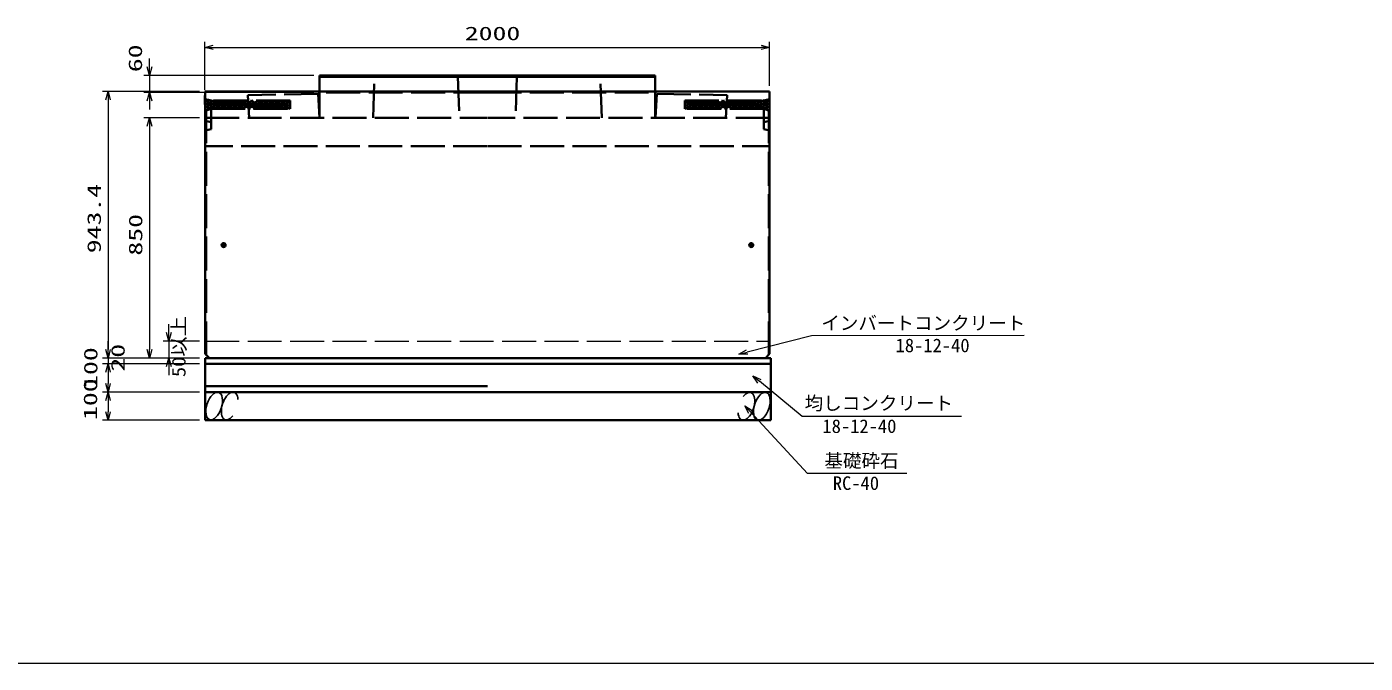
# Model space of a CAD drawing. Units: millimetres on the paper. Extents: x 0 to 1219, y 9 to 859.
# Drawn here: x 251.7 to 488.4, y 15 to 127.5 of the extents above; entities that cross this region are included whole.
import ezdxf
from ezdxf.enums import TextEntityAlignment as Align

# ---------------------------------------------------------------- set-up
doc = ezdxf.new("R2010")
doc.units = ezdxf.units.MM
doc.linetypes.add('DASHED', pattern=[7.5, 6, -1.5])
for name, color, linetype, lineweight in [('D-STR-DIM（寸法）', 7, 'Continuous', 13), ('D-STR-HTXT(均しCON-旗)', 7, 'Continuous', 13), ('D-STR-HTXT(基礎砕石-旗)', 7, 'Continuous', 13), ('D-STR-HTXT（旗上げ）', 7, 'Continuous', 13), ('D-STR-STRF(グリ)', 7, 'Continuous', 25), ('D-STR（構造物）', 1, 'Continuous', 35)]:
    doc.layers.add(name, color=color, linetype=linetype, lineweight=lineweight)
doc.styles.add('ＭＳ ゴシック', font='')
doc.styles.get('ＭＳ ゴシック').set_extended_font_data('MS Gothic')

# ---------------------------------------------------------------- blocks, each defined once
blk = doc.blocks.new('_Open30')
at = {"color": 7, "linetype": 'Continuous', "lineweight": 13}
for p, q in [((-1, 0.2679), (0, 0)), ((0, 0), (-1, -0.2679)), ((0, 0), (-1, 0))]:
    blk.add_line(p, q, dxfattribs=at)

msp = doc.modelspace()

# ---------------------------------------------------------------- linework, layer by layer
at = {"layer": 'D-STR-DIM（寸法）'}
for p, q in [((283.162, 116.355), (283.162, 124.902)), ((284.662, 123.902), (381.562, 123.902)), ((383.062, 117.111), (383.062, 124.902)), ((273.392, 120.435), (273.392, 121.935)), ((302.487, 118.935), (272.392, 118.935)), ((273.392, 118.935), (273.392, 115.935)), ((282.262, 116.11), (265.065, 116.11)), ((266.065, 114.61), (266.065, 70.457)), ((302.487, 115.935), (272.392, 115.935)), ((273.392, 114.435), (273.392, 112.935)), ((282.262, 111.435), (272.392, 111.435)), ((273.392, 109.935), (273.392, 70.457)), ((276.824, 73.457), (276.824, 74.957)), ((266.065, 70.457), (266.065, 71.957)), ((282.262, 71.957), (275.824, 71.957)), ((276.824, 71.957), (276.824, 68.957)), ((282.262, 68.957), (265.065, 68.957)), ((282.262, 68.957), (265.065, 68.957)), ((266.065, 68.957), (266.065, 67.957)), ((282.262, 68.957), (272.392, 68.957)), ((282.262, 68.957), (275.824, 68.957)), ((282.262, 67.957), (265.065, 67.957)), ((282.262, 67.957), (265.065, 67.957)), ((266.065, 66.457), (266.065, 64.957)), ((266.065, 66.457), (266.065, 64.457)), ((276.824, 67.457), (276.824, 65.957)), ((282.262, 62.957), (265.065, 62.957)), ((282.262, 62.957), (265.065, 62.957)), ((266.065, 61.457), (266.065, 59.457)), ((282.262, 57.957), (265.065, 57.957))]:
    msp.add_line(p, q, dxfattribs=at)
at = {"layer": 'D-STR-DIM（寸法）', "color": 1, "linetype": 'DASHED'}
msp.add_line((283.262, 71.957), (383.062, 71.957), dxfattribs=at)
at = {"layer": 'D-STR-DIM（寸法）', "color": 2}
msp.add_line((15.017, 15.001), (1218.635, 15.001), dxfattribs=at)
at = {"layer": 'D-STR-HTXT(均しCON-旗)'}
msp.add_lwpolyline([(417.019, 58.647), (388.812, 58.647), (381.253, 64.861)], dxfattribs=at)
at = {"layer": 'D-STR-HTXT(基礎砕石-旗)'}
msp.add_lwpolyline([(407.334, 48.568), (389.763, 48.568), (379.673, 59.434)], dxfattribs=at)
at = {"layer": 'D-STR-HTXT（旗上げ）'}
msp.add_lwpolyline([(428.096, 72.928), (390.463, 72.881), (379.099, 70.016)], dxfattribs=at)
at = {"layer": 'D-STR-STRF(グリ)'}
for centre, major_axis in [((284.838, 60.481), (0.79, 2.421)), ((381.687, 60.434), (-0.79, -2.421))]:
    msp.add_ellipse(centre, major_axis=major_axis, ratio=0.5139, dxfattribs=at)
for centre, start_param, end_param in [((287.578, 60.481), 5.3575563, 10.3750652), ((378.947, 60.434), 2.2159636, 7.2334726)]:
    msp.add_ellipse(centre, major_axis=(0.79, 2.421), ratio=0.5139, start_param=start_param, end_param=end_param, dxfattribs=at)
at = {"layer": 'D-STR（構造物）'}
for p, q in [((303.487, 118.935), (303.487, 116.11)), ((333.162, 118.935), (303.487, 118.935)), ((303.487, 118.686), (333.162, 118.686)), ((333.162, 118.658), (303.487, 118.658)), ((333.162, 118.935), (362.837, 118.935)), ((362.837, 118.686), (333.162, 118.686)), ((333.162, 118.658), (362.837, 118.658)), ((362.837, 118.935), (362.837, 116.11)), ((283.262, 69.707), (283.262, 116.11)), ((283.262, 116.11), (333.162, 116.11)), ((383.062, 116.11), (333.162, 116.11)), ((383.062, 69.707), (383.062, 116.11)), ((283.162, 115.355), (283.262, 115.455)), ((283.162, 113.855), (283.162, 115.355)), ((283.262, 113.755), (283.162, 113.855)), ((286.062, 88.935), (286.962, 88.935)), ((286.512, 89.385), (286.512, 88.485)), ((380.262, 88.935), (379.362, 88.935)), ((379.812, 89.385), (379.812, 88.485)), ((284.012, 68.957), (283.262, 69.707)), ((383.262, 68.957), (283.262, 68.957)), ((283.262, 68.957), (283.262, 67.957)), ((333.162, 68.957), (284.012, 68.957)), ((333.162, 68.957), (382.312, 68.957)), ((382.312, 68.957), (383.062, 69.707)), ((383.262, 68.957), (383.262, 67.957)), ((283.262, 67.957), (383.262, 67.957)), ((283.262, 67.957), (383.262, 67.957)), ((283.262, 67.957), (283.262, 62.957)), ((383.262, 67.957), (383.262, 62.957)), ((283.262, 63.962), (333.162, 63.962)), ((283.262, 62.957), (383.262, 62.957)), ((283.262, 62.957), (283.262, 57.957)), ((283.262, 62.957), (383.262, 62.957)), ((383.262, 62.957), (383.262, 57.957)), ((283.262, 57.957), (383.262, 57.957))]:
    msp.add_line(p, q, dxfattribs=at)
at = {"layer": 'D-STR（構造物）', "linetype": 'DASHED'}
for p, q in [((312.937, 111.435), (313.187, 118.658)), ((327.937, 118.658), (328.187, 111.435)), ((338.387, 118.658), (338.137, 111.435)), ((353.387, 111.435), (353.137, 118.658)), ((303.487, 116.11), (303.487, 111.435)), ((362.837, 116.11), (362.837, 111.435)), ((283.261, 114.26), (283.941, 114.6)), ((284.761, 114.51), (283.261, 113.76)), ((286.761, 114.51), (283.261, 112.76)), ((283.261, 114.51), (286.261, 113.01)), ((285.761, 114.51), (283.261, 113.26)), ((283.261, 114.01), (285.261, 113.01)), ((284.313, 114.51), (283.262, 114.763)), ((284.214, 114.534), (287.261, 113.01)), ((298.262, 114.51), (284.313, 114.51)), ((284.761, 113.01), (287.761, 114.51)), ((288.261, 113.01), (285.261, 114.51)), ((285.761, 113.01), (288.761, 114.51)), ((289.261, 113.01), (286.261, 114.51)), ((286.761, 113.01), (289.761, 114.51)), ((290.261, 113.01), (287.261, 114.51)), ((290.761, 114.51), (287.761, 113.01)), ((288.261, 114.51), (291.261, 113.01)), ((291.761, 114.51), (288.761, 113.01)), ((289.261, 114.51), (292.261, 113.01)), ((292.761, 114.51), (289.761, 113.01)), ((290.261, 114.51), (293.261, 113.01)), ((290.761, 113.01), (293.761, 114.51)), ((303.212, 115.686), (290.762, 115.435)), ((290.762, 115.435), (290.998, 111.435)), ((294.261, 113.01), (291.261, 114.51)), ((291.761, 113.01), (294.761, 114.51)), ((295.261, 113.01), (292.261, 114.51)), ((292.761, 113.01), (295.761, 114.51)), ((296.261, 113.01), (293.261, 114.51)), ((296.761, 114.51), (293.761, 113.01)), ((294.261, 114.51), (297.261, 113.01)), ((294.761, 113.01), (297.761, 114.51)), ((295.261, 114.51), (298.262, 113.01)), ((298.262, 114.261), (295.761, 113.01)), ((298.262, 113.51), (296.261, 114.51)), ((298.262, 113.761), (296.761, 113.01)), ((297.261, 114.51), (298.262, 114.01)), ((298.262, 113.01), (298.262, 114.51)), ((303.212, 115.686), (303.462, 111.435)), ((333.162, 115.935), (303.487, 115.935)), ((333.162, 115.935), (362.837, 115.935)), ((363.112, 115.686), (362.862, 111.435)), ((363.112, 115.686), (375.562, 115.435)), ((369.063, 114.51), (368.062, 114.01)), ((371.063, 114.51), (368.062, 113.01)), ((368.062, 114.51), (382.012, 114.51)), ((368.062, 113.01), (368.062, 114.51)), ((368.062, 113.51), (370.063, 114.51)), ((368.062, 114.261), (370.563, 113.01)), ((368.062, 113.761), (369.563, 113.01)), ((371.563, 113.01), (368.563, 114.51)), ((372.063, 114.51), (369.063, 113.01)), ((369.563, 114.51), (372.563, 113.01)), ((370.063, 113.01), (373.063, 114.51)), ((373.563, 113.01), (370.563, 114.51)), ((371.063, 113.01), (374.063, 114.51)), ((374.563, 113.01), (371.563, 114.51)), ((372.063, 113.01), (375.063, 114.51)), ((375.563, 113.01), (372.563, 114.51)), ((376.063, 114.51), (373.063, 113.01)), ((373.563, 114.51), (376.563, 113.01)), ((377.063, 114.51), (374.063, 113.01)), ((374.563, 114.51), (377.563, 113.01)), ((378.063, 114.51), (375.063, 113.01)), ((375.562, 115.435), (375.327, 111.435)), ((375.563, 114.51), (378.563, 113.01)), ((376.063, 113.01), (379.063, 114.51)), ((379.563, 113.01), (376.563, 114.51)), ((377.063, 113.01), (380.063, 114.51)), ((380.563, 113.01), (377.563, 114.51)), ((378.063, 113.01), (381.063, 114.51)), ((381.563, 113.01), (378.563, 114.51)), ((382.111, 114.534), (379.063, 113.01)), ((379.563, 114.51), (383.063, 112.76)), ((383.063, 114.51), (380.063, 113.01)), ((380.563, 114.51), (383.063, 113.26)), ((383.063, 114.01), (381.063, 113.01)), ((381.563, 114.51), (383.063, 113.76)), ((382.012, 114.51), (383.062, 114.763)), ((383.063, 114.26), (382.384, 114.6)), ((283.261, 113.51), (284.261, 113.01)), ((283.262, 112.684), (284.312, 113.01)), ((283.262, 111.435), (333.112, 111.435)), ((283.412, 112.935), (283.412, 69.557)), ((284.311, 113.01), (298.262, 113.01)), ((284.312, 113.01), (284.312, 109.453)), ((297.761, 113.01), (298.262, 113.261)), ((383.062, 111.435), (333.212, 111.435)), ((368.563, 113.01), (368.062, 113.261)), ((382.013, 113.01), (368.062, 113.01)), ((382.012, 113.01), (382.012, 109.453)), ((383.062, 112.684), (382.012, 113.01)), ((383.063, 113.51), (382.063, 113.01)), ((382.912, 112.935), (382.912, 69.557)), ((283.262, 110.918), (284.312, 110.649)), ((284.312, 109.453), (283.262, 109.184)), ((383.062, 110.918), (382.012, 110.649)), ((382.012, 109.453), (383.062, 109.184)), ((333.112, 106.435), (283.262, 106.435)), ((333.212, 106.435), (383.062, 106.435))]:
    msp.add_line(p, q, dxfattribs=at)
at = {"layer": 'D-STR（構造物）'}
for centre, radius in [((286.512, 88.935), 0.35), ((286.512, 88.935), 0.3), ((379.812, 88.935), 0.35), ((379.812, 88.935), 0.3)]:
    msp.add_circle(centre, radius, dxfattribs=at)

# ---------------------------------------------------------------- block references
at = {"layer": 'D-STR-DIM（寸法）', "xscale": 1.5, "yscale": 1.5}
for p, rotation in [((283.162, 123.902), 180), ((273.392, 118.935), 270), ((266.065, 116.11), 90), ((273.392, 115.935), 90), ((273.392, 111.435), 90), ((276.824, 71.957), 270), ((266.065, 68.957), 270), ((266.065, 68.957), 270), ((273.392, 68.957), 270), ((276.824, 68.957), 90), ((266.065, 67.957), 90), ((266.065, 67.957), 90), ((266.065, 62.957), 270), ((266.065, 62.957), 90), ((266.065, 57.957), 270)]:
    msp.add_blockref('_Open30', p, dxfattribs=dict(at, rotation=rotation))
msp.add_blockref('_Open30', (383.062, 123.902), dxfattribs=at)
at = {"layer": 'D-STR-HTXT(均しCON-旗)', "xscale": 1.5, "yscale": 1.5, "rotation": 140.57786}
msp.add_blockref('_Open30', (380.094, 65.813), dxfattribs=at)
at = {"layer": 'D-STR-HTXT(基礎砕石-旗)', "xscale": 1.5, "yscale": 1.5, "rotation": 132.88015}
msp.add_blockref('_Open30', (378.652, 60.533), dxfattribs=at)
at = {"layer": 'D-STR-HTXT（旗上げ）', "xscale": 1.5, "yscale": 1.5, "rotation": 194.1476}
msp.add_blockref('_Open30', (377.645, 69.65), dxfattribs=at)

# ---------------------------------------------------------------- texts
at = {"layer": 'D-STR-DIM（寸法）', "style": 'ＭＳ ゴシック', "width": 1.5}
msp.add_text('2000', height=2.405, dxfattribs=at).set_placement((329.154, 124.439), align=Align.BOTTOM_LEFT)
at = {"layer": 'D-STR-DIM（寸法）', "style": 'ＭＳ ゴシック'}
for s, width, p in [('60', 1.5, (272.811, 119.506)), ('943.4', 1.5, (265.527, 87.499)), ('850', 1.5, (272.854, 87.071)), ('50以上', 1.1, (280.499, 65.601)), ('20', 1.5, (269.736, 66.569)), ('100', 1.5, (264.919, 63.51)), ('100', 1.5, (264.866, 58.008))]:
    msp.add_text(s, height=2.405, rotation=90, dxfattribs=dict(at, width=width)).set_placement(p, align=Align.BOTTOM_LEFT)
at = {"layer": 'D-STR-HTXT(均しCON-旗)', "style": 'ＭＳ ゴシック'}
for s, p in [('均しコンクリート', (389.258, 59.058)), ('18-12-40', (392.393, 54.996))]:
    msp.add_text(s, height=2.405, dxfattribs=at).set_placement(p, align=Align.BOTTOM_LEFT)
at = {"layer": 'D-STR-HTXT(基礎砕石-旗)', "style": 'ＭＳ ゴシック'}
for s, p in [('基礎砕石', (392.746, 48.902)), ('RC-40', (394.234, 44.917))]:
    msp.add_text(s, height=2.405, dxfattribs=at).set_placement(p, align=Align.BOTTOM_LEFT)
at = {"layer": 'D-STR-HTXT（旗上げ）', "style": 'ＭＳ ゴシック'}
for s, p in [('インバートコンクリート', (392.192, 73.225)), ('18-12-40', (405.335, 69.278))]:
    msp.add_text(s, height=2.405, dxfattribs=at).set_placement(p, align=Align.BOTTOM_LEFT)

doc.saveas('drawing.dxf')
